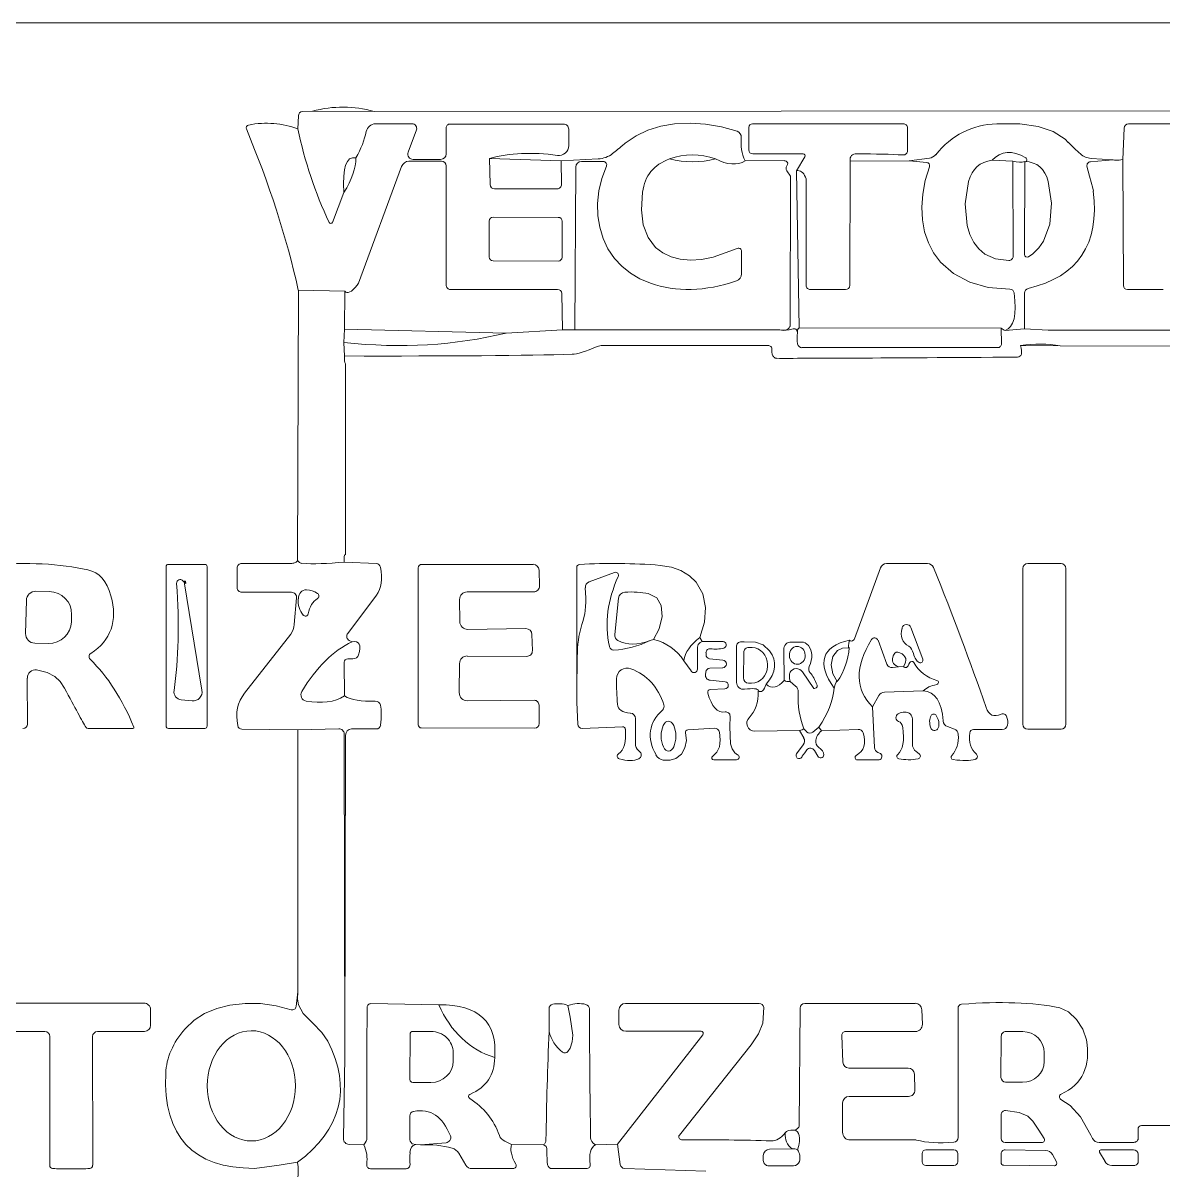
# Model space of a CAD drawing. Extents: x 0 to 650, y 0 to 488.
# Drawn here: x 89.3 to 247.5, y 328.8 to 488 of the extents above; entities that cross this region are included whole.
import ezdxf

# ---------------------------------------------------------------- set-up
doc = ezdxf.new("R2010")
doc.units = 0
doc.linetypes.add('Solid', pattern=[0])
doc.layers.add('Layer 1', color=7, linetype='Solid', lineweight=0)

msp = doc.modelspace()

# ---------------------------------------------------------------- linework, layer by layer
at = {"layer": 'Layer 1', "color": 7, "linetype": 'Solid', "lineweight": 0}
msp.add_line((0, 488), (650, 488), dxfattribs=at)
at = {"layer": 'Layer 1', "color": 8, "linetype": 'Solid', "lineweight": 0}
for p, q in [((127.51, 475.13), (127.44, 473.3)), ((129.46, 475.76), (128.08, 475.7)), ((337.48, 475.84), (138.01, 475.73)), ((163.95, 468.88), (154.02, 469.2)), ((194.93, 468.89), (189.49, 468.86)), ((212.24, 468.86), (204.07, 468.82)), ((195.77, 466.72), (195.27, 467.49)), ((195.73, 445.97), (195.8, 466.61)), ((196.61, 467.49), (196.97, 445.67)), ((127.51, 450.92), (127.37, 413.42)), ((133.93, 445.5), (133.96, 450.8)), ((231.54, 445.37), (257.62, 445.37)), ((182.88, 398.34), (182.88, 401.38)), ((183.26, 402.02), (183.55, 402.18)), ((188.29, 401.45), (188.29, 396.49)), ((189.35, 402.12), (188.96, 402.12)), ((190.94, 402.05), (189.35, 402.12)), ((190.44, 401.33), (190, 401.33)), ((191.99, 401.7), (190.94, 402.05)), ((192.88, 400.88), (191.99, 401.7)), ((197.28, 402.09), (195.87, 402.09)), ((203, 401.25), (202.31, 400.93)), ((203.91, 401.3), (203, 401.25)), ((134.36, 399.75), (135.08, 399.75)), ((189.29, 400.64), (189.25, 397.1)), ((194.84, 401.04), (194.9, 396.77)), ((201.65, 400.07), (201.43, 398.94)), ((202.31, 400.93), (201.65, 400.07)), ((133.92, 394.6), (133.88, 399.28)), ((180.99, 399.5), (181.99, 398.07)), ((192.57, 398.71), (192.57, 398.95)), ((201.43, 398.94), (201.64, 397.66)), ((189.94, 396.39), (190.38, 396.39)), ((197.45, 397.94), (199, 395.66)), ((201.64, 397.66), (202.26, 396.59)), ((199.1, 395.63), (199.33, 395.73)), ((198.02, 389.65), (197.64, 390.06)), ((199.72, 390.29), (198.89, 389.59)), ((127.42, 389.91), (127.44, 353.55)), ((197.01, 389.79), (197.61, 388.79)), ((197.56, 387.8), (196.61, 386.57)), ((199.09, 387.05), (199.56, 386.24)), ((196.58, 386.27), (196.72, 385.97)), ((133.76, 333.2), (133.96, 344.49)), ((136.59, 332.32), (134.55, 332.37)), ((143.79, 332.36), (144.47, 332.3)), ((161.46, 332.3), (157.09, 332.35)), ((171.8, 332.42), (168.73, 332.33))]:
    msp.add_line(p, q, dxfattribs=at)
at = {"layer": 'Layer 1', "color": 250, "linetype": 'Solid', "lineweight": 0}
for p, q in [((138.01, 475.73), (129.46, 475.76)), ((165.85, 445.42), (164.15, 445.41)), ((225, 445.65), (225.06, 443.48)), ((228.24, 445.56), (225.54, 445.3)), ((224.53, 442.94), (197.37, 442.94)), ((134.05, 440.7), (134.03, 414.25)), ((114.14, 395.4), (111.65, 410.42)), ((111.25, 394.08), (112.76, 393.93))]:
    msp.add_line(p, q, dxfattribs=at)
at = {"layer": 'Layer 1', "color": 47, "linetype": 'Solid', "lineweight": 0}
for p, q in [((143.29, 474), (138.22, 474)), ((142.75, 470.05), (143.89, 473.15)), ((148.01, 473.45), (148.01, 469.83)), ((164.29, 473.97), (148.54, 473.97)), ((165.01, 470.98), (165.01, 473.26)), ((175.99, 473.12), (174.37, 472.34)), ((177.81, 473.69), (175.99, 473.12)), ((179.7, 474.01), (177.81, 473.69)), ((181.84, 474.11), (179.7, 474.01)), ((183.98, 473.96), (181.84, 474.11)), ((186.22, 473.57), (183.98, 473.96)), ((188.37, 472.97), (186.22, 473.57)), ((189.99, 473.5), (189.99, 470.39)), ((211.44, 474.01), (190.5, 474.01)), ((212, 470.27), (212, 473.44)), ((227.59, 473.99), (224.4, 474.01)), ((230.14, 473.64), (227.59, 473.99)), ((232.21, 472.93), (230.14, 473.64)), ((233.87, 471.85), (232.21, 472.93)), ((242.06, 473.4), (241.86, 469.03)), ((172.86, 471.31), (172.76, 471.23)), ((174.37, 472.34), (172.86, 471.31)), ((234.32, 471.43), (233.87, 471.85)), ((190.56, 469.82), (197.54, 469.82)), ((147.25, 469.07), (143.43, 469.07)), ((169.1, 469.13), (163.95, 468.88)), ((197.76, 469.43), (196.61, 467.49)), ((215.06, 469.24), (212.24, 468.86)), ((240.54, 469.01), (237.48, 469.2)), ((133.83, 464.48), (132.24, 460.33)), ((133.96, 450.8), (127.51, 450.92)), ((133.93, 445.5), (133.83, 443.66)), ((133.14, 390.05), (127.42, 389.91)), ((200.06, 389.75), (199.72, 390.29)), ((133.96, 344.49), (133.87, 389.34)), ((127.39, 352.56), (127.44, 353.55)), ((127.54, 351.73), (127.39, 352.56)), ((128.19, 350.52), (127.54, 351.73)), ((129.5, 349.19), (128.19, 350.52)), ((130.79, 347.91), (129.5, 349.19)), ((131.59, 346.72), (130.79, 347.91)), ((149.78, 331.14), (150.73, 329.5)), ((171.8, 332.42), (172.17, 329.58)), ((137.5, 329), (142.45, 329)), ((151.58, 329.01), (157.3, 329.01)), ((162.7, 329.01), (167.48, 329.01)), ((172.75, 329.05), (184.03, 328.64))]:
    msp.add_line(p, q, dxfattribs=at)
at = {"layer": 'Layer 1', "color": 9, "linetype": 'Solid', "lineweight": 0}
for p, q in [((141.81, 468.08), (135.85, 451.91)), ((147.37, 468.81), (142.85, 468.81)), ((148, 451.64), (148, 468.18)), ((154.02, 469.2), (154.1, 465.56)), ((164.02, 465.59), (163.95, 468.88)), ((169.82, 468.77), (166.79, 468.77)), ((169.62, 466.41), (170.24, 468.12)), ((204.07, 468.82), (204.02, 451.59)), ((214.68, 468.63), (212.24, 468.86)), ((214.48, 466.12), (215.05, 468.05)), ((226.66, 455.61), (226.6, 468.81)), ((228.29, 468.77), (228.24, 455.85)), ((236.9, 468.12), (237.28, 466.74)), ((240.54, 469.01), (237.37, 468.73)), ((241.96, 451.58), (241.86, 469.03)), ((166, 467.99), (165.85, 445.42)), ((237.28, 466.74), (237.73, 465.05)), ((154.71, 464.97), (163.41, 464.97)), ((169.21, 464.68), (169.62, 466.41)), ((197.96, 451.57), (197.96, 466.13)), ((214.13, 464.24), (214.48, 466.12)), ((220.47, 466), (220, 462.89)), ((231.99, 462.98), (231.54, 465.99)), ((237.73, 465.05), (237.79, 464.65)), ((169.02, 462.95), (169.21, 464.68)), ((175.25, 464.51), (175.09, 462.05)), ((214, 462.42), (214.13, 464.24)), ((169.06, 461.24), (169.02, 462.95)), ((175.09, 462.05), (175.34, 459.99)), ((214.09, 460.68), (214, 462.42)), ((220, 462.89), (220.27, 459.89)), ((231.75, 460.07), (231.99, 462.98)), ((154, 460.51), (154, 455.51)), ((163.58, 461.02), (154.54, 461.04)), ((164.1, 455.49), (164.1, 460.49)), ((169.31, 459.64), (169.06, 461.24)), ((214.39, 459.03), (214.09, 460.68)), ((230.87, 457.72), (231.75, 460.07)), ((169.78, 458.1), (169.31, 459.64)), ((175.34, 459.99), (176.02, 458.21)), ((214.91, 457.5), (214.39, 459.03)), ((220.27, 459.89), (220.65, 458.66)), ((220.65, 458.66), (221.21, 457.54)), ((170.46, 456.66), (169.78, 458.1)), ((176.02, 458.21), (177.05, 456.85)), ((215.64, 456.09), (214.91, 457.5)), ((221.21, 457.54), (221.9, 456.65)), ((230.22, 456.78), (230.87, 457.72)), ((171.36, 455.33), (170.46, 456.66)), ((172.38, 454.23), (171.36, 455.33)), ((177.05, 456.85), (178.05, 456.08)), ((178.05, 456.08), (179.21, 455.54)), ((179.21, 455.54), (180.49, 455.21)), ((183.44, 455.18), (185.06, 455.49)), ((185.06, 455.49), (188.4, 456.7)), ((188.99, 456.33), (188.99, 453.17)), ((216.58, 454.82), (215.64, 456.09)), ((221.9, 456.65), (222.76, 455.93)), ((222.76, 455.93), (224.24, 455.26)), ((228.79, 455.54), (229.4, 455.97)), ((229.4, 455.97), (230.22, 456.78)), ((154.52, 454.98), (163.56, 454.96)), ((173.59, 453.27), (172.38, 454.23)), ((180.49, 455.21), (181.89, 455.09)), ((181.89, 455.09), (183.44, 455.18)), ((218.38, 453.21), (216.58, 454.82)), ((224.24, 455.26), (226.09, 455.03)), ((174.89, 452.51), (173.59, 453.27)), ((176.36, 451.88), (174.89, 452.51)), ((220.64, 452.02), (218.38, 453.21)), ((163.48, 451.02), (148.62, 451.02)), ((203.42, 450.99), (198.54, 450.99)), ((223.22, 451.3), (220.64, 452.02)), ((226.21, 451.06), (223.22, 451.3)), ((247.46, 450.99), (242.55, 450.99)), ((164.15, 445.41), (164.06, 450.46)), ((228.25, 450.49), (228.24, 445.56)), ((156.32, 444.97), (133.93, 445.5)), ((225, 445.65), (196.97, 445.67)), ((109.17, 412.56), (109.17, 390.42)), ((114.54, 412.87), (109.48, 412.87)), ((114.85, 390.42), (114.85, 412.56)), ((119.02, 412.35), (119.02, 409.65)), ((126.58, 413), (119.67, 413)), ((138.33, 412.97), (133.88, 413.18)), ((144.15, 412.4), (144.13, 390.61)), ((160.07, 412.87), (144.63, 412.87)), ((166.12, 412.45), (166.13, 393.71)), ((179.25, 412.48), (177.7, 412.73)), ((180.58, 412.01), (179.25, 412.48)), ((208.25, 412.38), (204.68, 402.52)), ((214.79, 412.97), (209.08, 412.97)), ((228.02, 412.31), (228.02, 390.67)), ((233.32, 412.97), (228.68, 412.97)), ((233.98, 390.67), (233.98, 412.31)), ((160.96, 409.85), (160.91, 412.04)), ((181.76, 411.29), (180.58, 412.01)), ((182.7, 410.38), (181.76, 411.29)), ((92.96, 409.09), (91.11, 409.13)), ((183.61, 408.76), (182.7, 410.38)), ((89.78, 407.86), (89.68, 403.26)), ((119.67, 409), (126.54, 409)), ((127.27, 408.2), (126.92, 404.51)), ((134.37, 403.29), (138.35, 408.6)), ((149.91, 404.93), (149.88, 407.99)), ((150.92, 409.05), (160.17, 409.05)), ((171.92, 408.17), (171.41, 403.14)), ((177.23, 408.21), (176.05, 408.81)), ((177.86, 407.17), (177.23, 408.21)), ((184, 406.89), (183.61, 408.76)), ((96.04, 404.91), (96.06, 405.93)), ((178, 405.64), (177.86, 407.17)), ((183.87, 404.84), (184, 406.89)), ((177.58, 403.9), (178, 405.64)), ((183.22, 402.7), (183.87, 404.84)), ((126.48, 403.19), (120.03, 394.98)), ((159.05, 403.95), (151.03, 403.84)), ((159.98, 400.9), (159.91, 403.14)), ((176.79, 402.46), (177.58, 403.9)), ((214.13, 399.7), (212.49, 404.09)), ((90.95, 401.93), (92.8, 401.89)), ((134.96, 402.11), (134.58, 402.29)), ((176.3, 402.29), (176.79, 402.46)), ((186.42, 402.16), (183.55, 402.18)), ((150.93, 400.14), (159.2, 400.1)), ((184.06, 400.32), (184.06, 400.61)), ((186.4, 399.58), (184.55, 399.77)), ((91.19, 398.22), (92.67, 397.87)), ((149.82, 395.08), (149.87, 399.09)), ((184.6, 398.46), (186.37, 398.52)), ((210.75, 398.66), (211.47, 398.7)), ((89.92, 390.71), (89.91, 397.09)), ((92.67, 397.87), (93.72, 397.31)), ((93.72, 397.31), (94.45, 396.62)), ((94.45, 396.62), (95.07, 395.68)), ((183.98, 397.57), (184.02, 397.92)), ((186.71, 396.57), (184.62, 396.79)), ((196.48, 395.98), (195.72, 396.61)), ((184.66, 395.52), (186.68, 395.59)), ((208.81, 395.12), (214.19, 395.3)), ((160.23, 394), (150.98, 393.93)), ((160.92, 390.77), (160.9, 393.35)), ((166.13, 393.71), (166.26, 390.7)), ((207.17, 393.09), (208.05, 394.66)), ((187.38, 390.3), (187.4, 391.82)), ((207.43, 387.46), (207.17, 393.09)), ((98.35, 390.09), (104.56, 390.1)), ((109.48, 390.11), (114.54, 390.11)), ((134.9, 390.02), (138.33, 390.02)), ((144.57, 390.17), (160.3, 390.15)), ((166.89, 390.11), (172.5, 390.32)), ((174.27, 387.97), (174.27, 391.47)), ((181.52, 389.89), (185.25, 390.12)), ((187.45, 387.98), (187.38, 390.3)), ((217.56, 390.35), (218.51, 390)), ((228.68, 390.01), (233.32, 390.01)), ((119.69, 390), (127.42, 389.91)), ((133.96, 344.49), (134.05, 389.17)), ((181.34, 388.41), (181.23, 389.48)), ((190.81, 389.74), (197.01, 389.79)), ((200.06, 389.75), (205.17, 389.97)), ((221.18, 389.94), (225.15, 389.94)), ((180.64, 386.54), (181.13, 387.4)), ((181.13, 387.4), (181.34, 388.41)), ((187.67, 387.27), (187.45, 387.98)), ((188.07, 386.71), (187.67, 387.27)), ((178.12, 385.7), (179.07, 385.68)), ((179.07, 385.68), (179.88, 385.93)), ((179.88, 385.93), (180.64, 386.54)), ((185.14, 385.75), (188.28, 385.75)), ((188.45, 386.45), (188.07, 386.71)), ((205.07, 385.73), (208.08, 385.73)), ((127.44, 353.55), (127.2, 351.51)), ((120.12, 351.94), (118.01, 351.71)), ((122.25, 351.91), (120.12, 351.94)), ((124.45, 351.61), (122.25, 351.91)), ((146.99, 351.76), (137.58, 351.91)), ((191.43, 351.94), (172.91, 351.94)), ((213.07, 351.95), (197.76, 351.95)), ((107.01, 348.9), (107.01, 351.09)), ((114.49, 350.53), (113.05, 349.61)), ((116.19, 351.25), (114.49, 350.53)), ((118.01, 351.71), (116.19, 351.25)), ((126.52, 351.07), (124.45, 351.61)), ((162.29, 351.22), (162.29, 348.05)), ((171.97, 350.99), (171.97, 349.02)), ((191.94, 349.2), (192.07, 351.36)), ((197.11, 351.3), (197, 335)), ((214.07, 349.04), (214, 351.05)), ((219.02, 351.28), (219.02, 333.33)), ((234.35, 350.78), (233.14, 351.34)), ((235.47, 349.72), (234.35, 350.78)), ((113.05, 349.61), (111.8, 348.42)), ((191.36, 347.71), (191.94, 349.2)), ((236.34, 348.36), (235.47, 349.72)), ((85.85, 348.04), (92.36, 348.04)), ((93.04, 347.35), (93.03, 329.48)), ((98.98, 329.48), (98.97, 347.35)), ((99.65, 348.04), (106.16, 348.04)), ((143, 347.66), (142.98, 341.38)), ((145.91, 348.05), (143.4, 348.05)), ((183.62, 347.57), (171.8, 332.42)), ((172.92, 348.07), (183.38, 348.07)), ((190.33, 346.2), (191.36, 347.71)), ((203.04, 343.79), (202.91, 347.5)), ((203.42, 348.04), (213.11, 348.04)), ((225.02, 347.4), (224.98, 341.66)), ((228.01, 348.03), (225.67, 348.05)), ((236.83, 346.88), (236.34, 348.36)), ((180.36, 333.65), (190.33, 346.2)), ((148.99, 343.91), (148.99, 345.09)), ((230.98, 343.86), (230.98, 345.12)), ((212.1, 342.97), (203.89, 342.97)), ((143.38, 340.97), (145.89, 340.97)), ((213.04, 339.93), (212.96, 342.14)), ((225.63, 341.01), (227.97, 340.99)), ((203, 334.05), (203, 338.12)), ((203.91, 339.03), (212.17, 339.03)), ((234.59, 337.77), (233.3, 338.62)), ((235.99, 336.22), (234.59, 337.77)), ((225, 336.5), (225, 333.2)), ((227.51, 336.82), (225.6, 337.07)), ((228.7, 336.3), (227.51, 336.82)), ((229.41, 335.61), (228.7, 336.3)), ((237.45, 333.65), (235.99, 336.22)), ((230.24, 334.35), (229.41, 335.61)), ((230.96, 333.2), (230.24, 334.35)), ((243.99, 334.49), (244.03, 333.31)), ((249.53, 335.01), (244.48, 335.01)), ((142.99, 333.03), (143.02, 332.83)), ((143.02, 332.83), (143.31, 332.47)), ((157.09, 332.35), (156.14, 332.8)), ((213.08, 332.99), (204.06, 332.99)), ((237.68, 333.2), (237.45, 333.65)), ((143.31, 332.47), (143.79, 332.36)), ((144.47, 332.3), (148.01, 332.61)), ((196.02, 331.74), (192.87, 331.7)), ((218.44, 331.63), (214.56, 331.63)), ((231.16, 331.54), (225.54, 331.6)), ((225.57, 332.62), (230.65, 332.62)), ((243.39, 332.65), (238.59, 332.65)), ((238.65, 331.31), (239.41, 329.99)), ((243.37, 331.62), (238.83, 331.62)), ((124.83, 329.49), (127.41, 329.89)), ((192.01, 330.83), (192.01, 330.14)), ((214.03, 331.1), (214.03, 329.96)), ((218.97, 329.96), (218.97, 331.1)), ((225.01, 331.07), (224.99, 329.9)), ((232.7, 329.95), (232.13, 330.96)), ((244.03, 330.08), (244, 331.01)), ((121.42, 329.05), (124.83, 329.49)), ((192.76, 329.39), (196.19, 329.39)), ((214.56, 329.43), (218.44, 329.43)), ((225.39, 329.48), (232.38, 329.4)), ((240.37, 329.44), (243.42, 329.44))]:
    msp.add_line(p, q, dxfattribs=at)
at = {"layer": 'Layer 1', "color": 252, "linetype": 'Solid', "lineweight": 0}
for p, q in [((226.6, 468.81), (223.75, 468.94)), ((164.15, 445.41), (156.32, 444.97)), ((194.28, 445.39), (165.85, 445.42)), ((231.54, 445.37), (228.24, 445.56)), ((192.66, 443.25), (169.7, 443.25)), ((258.03, 443.16), (233.17, 443.18)), ((212.69, 387.96), (212.69, 391.43)), ((213.64, 386.56), (213.22, 386.89))]:
    msp.add_line(p, q, dxfattribs=at)
at = {"layer": 'Layer 1', "color": 59, "linetype": 'Solid', "lineweight": 0}
for p, q in [((257.75, 445.36), (231.54, 445.37)), ((133.83, 443.66), (133.92, 441.78))]:
    msp.add_line(p, q, dxfattribs=at)
at = {"layer": 'Layer 1', "color": 254, "linetype": 'Solid', "lineweight": 0}
for p, q in [((233.17, 443.18), (227.69, 443.23)), ((134.03, 414.25), (134.05, 440.7)), ((183.55, 402.18), (183.22, 402.7))]:
    msp.add_line(p, q, dxfattribs=at)
at = {"layer": 'Layer 1', "color": 251, "linetype": 'Solid', "lineweight": 0}
for p, q in [((171.37, 411.74), (167.85, 410.44)), ((209.15, 399), (207.92, 402.33)), ((210.75, 398.66), (209.94, 398.54)), ((164.91, 351.67), (165.22, 350.02)), ((165.22, 350.02), (165.6, 347.51)), ((165.6, 347.51), (165.51, 346.61)), ((165.21, 345.75), (164.89, 345.26)), ((165.51, 346.61), (165.21, 345.75))]:
    msp.add_line(p, q, dxfattribs=at)
at = {"layer": 'Layer 1', "color": 9, "linetype": 'Solid', "lineweight": 0}
for centre, radius, start, end in [((154.53, 460.51), 0.53, 89.9, 179.9), ((163.57, 460.49), 0.53, 359.9, 449.9), ((154.53, 455.51), 0.53, 179.9, 269.9), ((163.57, 455.49), 0.53, 269.9, 359.9), ((109.48, 412.56), 0.31, 90, 180), ((114.54, 412.56), 0.31, 0, 90), ((228.68, 412.31), 0.66, 90, 180), ((233.32, 412.31), 0.66, 0, 90), ((109.48, 390.42), 0.31, 180, 270), ((114.54, 390.42), 0.31, 270, 360), ((228.68, 390.67), 0.66, 180, 270), ((233.32, 390.67), 0.66, 270, 360), ((214.56, 331.1), 0.53, 90, 180), ((218.44, 331.1), 0.53, 0, 90), ((214.56, 329.96), 0.53, 180, 270), ((218.44, 329.96), 0.53, 270, 360)]:
    msp.add_arc(centre, radius, start, end, dxfattribs=at)
at = {"layer": 'Layer 1', "color": 254, "linetype": 'Solid', "lineweight": 0}
msp.add_ellipse((116.82, 247.89), major_axis=(18.16, 228.38), ratio=0.26319, start_param=6.232416, end_param=6.373955, dxfattribs=at)
at = {"layer": 'Layer 1', "color": 8, "linetype": 'Solid', "lineweight": 0}
for centre, major_axis, ratio, start_param, end_param in [((128.1, 475.11), (0.338, 0.486), 1, 0.644443, 2.142544), ((170.24, 627.33), (12.99, -158.56), 0.282732, 6.1897, 6.331239), ((194.91, 468.47), (0.391, 0.189), 0.952098, 0.470714, 1.100083), ((195.76, 467.82), (0.421, 0.414), 0.984963, 1.757829, 2.95456), ((130.26, 454.7), (65.14, 13.84), 0.070389, 6.207885, 6.350178), ((326.77, 496.88), (86.29, 27.81), 0.030243, 3.169455, 3.310995), ((195.59, 466.6), (0.103, 0.193), 0.945986, 5.227237, 5.768337), ((116.39, 534.18), (79.11, -88.6), 0.082186, 6.176579, 6.318119), ((195.47, 446.04), (0.144, -0.288), 0.75, 0.588003, 0.982794), ((156.87, 494.97), (22.69, 54.38), 0.064716, 2.956979, 3.098519), ((172.76, 339.09), (38.72, -75.17), 0.052271, 3.144696, 3.286236), ((-15.02, 238.42), (150.85, 163.55), 0.049384, 6.17924, 6.349465), ((183.62, 401.38), (0.713, 0.186), 0.989045, 1.823214, 2.889175), ((188.96, 401.45), (0.474, -0.474), 1, 2.356194, 3.926991), ((189.99, 400.63), (0.657, -0.242), 1, 1.913226, 3.484023), ((190.41, 398.98), (0.02, 2.35), 0.919149, 4.712389, 6.283185), ((195.87, 401.06), (0.01, -1.03), 0.999819, 3.13207, 4.721912), ((196.72, 400.24), (-0.04, 1.24), 0.887097, 0, 1.570796), ((196.72, 400.24), (-0.04, 1.24), 0.887097, 4.712389, 6.283185), ((197.27, 400.86), (1.18, 0.39), 0.987895, 0.323361, 1.247435), ((36.14, 343.44), (162.46, 57.54), 0.113341, 6.177076, 6.318615), ((891.95, 112.77), (691.35, -287.43), 0.056395, 3.063807, 3.229133), ((134.36, 399.28), (0.48, 0), 0.979167, 1.570796, 3.141593), ((135.08, 400.55), (0.797, -0.115), 0.990977, 4.857307, 6.138268), ((-178.5, 372.69), (372.08, 26.44), 0.087089, 6.196915, 6.338454), ((196.72, 400.24), (-0.04, 1.24), 0.887097, 1.570796, 3.141593), ((196.72, 400.24), (-0.04, 1.24), 0.887097, 3.141593, 4.712389), ((182.39, 398.34), (0.434, -0.229), 0.98789, 4.232635, 6.762939), ((190.41, 398.74), (0.02, 2.35), 0.919149, 3.141593, 4.712389), ((196.6, 397.37), (0.754, -0.694), 0.997533, 1.339782, 3.372607), ((199.15, 398.36), (0.681, -0.507), 0.982895, 3.355683, 4.498299), ((189.26, 396.49), (0.062, -0.966), 0.999041, 4.648519, 6.347056), ((189.95, 397.09), (0.019, -0.7), 1, 4.675017, 6.245813), ((232.53, 333.56), (36.71, -64.42), 0.058988, 3.175886, 3.317426), ((193.02, 339.24), (4.57, 59.12), 0.130089, 6.015262, 6.156802), ((9.26, 325.78), (182.05, 69.6), 0.031975, 6.275611, 6.41715), ((199.06, 395.7), (0.0413, -0.0705), 0.929738, 4.774404, 6.221171), ((199.18, 395.98), (0.27, 0.132), 0.966085, 4.792702, 6.202872), ((196.87, 388.33), (0.643, 0.586), 0.993013, 4.889252, 6.106322), ((198.48, 390.07), (0.417, -0.474), 0.990641, 4.730233, 6.265341), ((200.24, 388.3), (0.368, 0.912), 0.985982, 1.794895, 2.917494), ((253.4, 373.18), (54.07, -15.49), 0.184341, 3.021537, 3.163076), ((258.39, 464.23), (61.05, 78.11), 0.003157, 2.984461, 3.126), ((198.55, 386.74), (0.418, -0.466), 0.992986, 1.367711, 3.344678), ((121.43, 382.98), (78.96, 3.54), 0.097749, 6.271658, 6.413197), ((196.83, 386.4), (0.178, -0.219), 0.994805, 3.36218, 4.491802), ((196.96, 386.32), (0.217, 0.365), 0.992453, 3.068056, 4.785926), ((199.95, 386.46), (0.378, -0.236), 0.994566, 4.217769, 6.777805), ((134.57, 333.18), (0.573, -0.573), 1, 3.902304, 5.473101), ((15.72, 545.25), (111.16, -218.48), 0.05355, 0.002455, 0.143995)]:
    msp.add_ellipse(centre, major_axis=major_axis, ratio=ratio, start_param=start_param, end_param=end_param, dxfattribs=at)
at = {"layer": 'Layer 1', "color": 9, "linetype": 'Solid', "lineweight": 0}
for centre, major_axis, ratio, start_param, end_param in [((120.68, 473.43), (0.116, -0.397), 0.982373, 3.040348, 4.813634), ((-99.97, 489.96), (223.41, -95.99), 0.576065, 0.395239, 0.536778), ((88.2, 284.52), (37.3, 189.33), 0.249841, 6.24145, 6.38299), ((142.85, 467.69), (0.2, 1.1), 0.988591, 0.177119, 1.393677), ((147.37, 468.18), (0.063, 0.627), 1, 4.811796, 6.382592), ((166.79, 467.98), (0.005, 0.79), 0.999918, 0.00641, 1.564386), ((169.82, 468.31), (0.096, 0.452), 0.997295, 4.502564, 6.49301), ((451.74, 240.95), (275.29, -226.46), 0.117754, 3.071624, 3.213163), ((103.85, 690.88), (85.17, -222.25), 0.111572, 6.1611, 6.302639), ((214.64, 468.2), (0.429, -0.099), 0.982476, 6.161414, 7.975753), ((397.23, 226.68), (175.3, -241.6), 0.103795, 3.081563, 3.223102), ((47.83, 210.67), (182.33, 257.52), 0.095445, 6.203658, 6.345197), ((237.42, 468.21), (0.519, 0.069), 0.994157, 1.52619, 3.186199), ((162.41, 350.63), (34.64, 116.84), 0.084251, 6.183519, 6.325058), ((196.77, 466.25), (0.998, -0.729), 0.895661, 0.579224, 0.991572), ((154.71, 465.58), (0.01, -0.611), 0.999426, 4.729332, 6.266243), ((163.41, 465.57), (0.61, 0.01), 0.984631, 4.696267, 6.299307), ((-930.87, 1307.63), (1166.85, -852.17), 0.079387, 6.215733, 6.357272), ((188.58, 456.33), (0.403, 0.091), 0.994798, 6.061637, 8.07553), ((226.08, 455.6), (0.58, 0.01), 0.982764, 4.712238, 6.283336), ((228.6, 455.85), (0.35, 0.097), 0.997446, 2.871384, 4.982598), ((307.7, 860.99), (130.91, 409.26), 0.185888, 3.135905, 3.277445), ((187.98, 453.17), (0.162, -1), 0.996136, 0.160874, 1.409922), ((195.77, 633.21), (61.57, 182.6), 0.046472, 3.109505, 3.262909), ((134.74, 452.17), (1.12, 0.39), 0.873318, 5.342865, 5.652709), ((148.62, 451.64), (0.537, -0.309), 1, 3.663426, 5.234223), ((163.48, 450.45), (0.58, 0.005), 0.98261, 0.008926, 1.56187), ((198.54, 451.57), (0.003, -0.58), 1, 4.707368, 6.278165), ((203.42, 451.59), (0.545, 0.25), 1, 4.281936, 5.852732), ((-20.59, 837.96), (246.46, -392.5), 0.058891, 6.26993, 6.41147), ((226.21, 450.46), (0.04, -0.599), 0.99098, 1.637699, 3.07469), ((228.92, 450.49), (0.076, -0.675), 0.987965, 3.254984, 4.598998), ((242.55, 451.58), (0.348, 0.477), 1, 2.201119, 3.771915), ((-117.92, 222.27), (227.31, 183.55), 0.227771, 0.179079, 0.320619), ((119.67, 412.35), (0.46, -0.46), 1, 2.356194, 3.926991), ((126.51, 414.07), (1.02, -0.5), 0.919384, 5.202971, 5.792603), ((88.96, 395.88), (38.5, 17.53), 0.018412, 6.156966, 6.342033), ((138.31, 412.37), (0.046, -0.603), 0.982582, 1.686642, 3.025747), ((-12.62, 521.98), (150.96, -113.39), 0.128661, 0.000388, 0.141928), ((144.63, 412.4), (0.48, 0.004), 0.9798, 1.560383, 3.152006), ((160.07, 412.04), (0.004, -0.84), 0.999927, 1.57682, 3.135569), ((166.52, 412.45), (0.401, 0.011), 0.998616, 1.597088, 3.115301), ((176.08, 333.19), (54.85, -60.89), 0.940501, 2.357376, 2.498915), ((209.08, 412.08), (0.153, 0.875), 0.989395, 0.170966, 1.39983), ((214.79, 412.07), (0.177, -0.886), 0.990374, 1.765642, 2.946747), ((144.64, 449.48), (80.79, -142.99), 0.290704, 1.007762, 1.149301), ((-52.02, 155.93), (151.43, 255.75), 0.109366, 6.177499, 6.319038), ((91.08, 407.83), (0.919, 0.919), 1, 0.762709, 2.333505), ((119.67, 409.65), (0.46, 0.46), 1, 2.356194, 3.926991), ((160.17, 409.84), (0.004, -0.79), 0.999922, 6.276936, 7.860231), ((92.89, 406), (3.17, -0.07), 0.974763, 0, 1.570796), ((-462.95, 651.93), (564.31, -248.47), 0.096967, 6.220007, 6.361546), ((126.54, 408.26), (0.032, 0.735), 0.996179, 4.66875, 6.326824), ((150.92, 408.01), (0.01, -1.04), 0.999822, 3.13216, 4.721822), ((172.84, 408.08), (0.018, 0.926), 0.996779, 0.08311, 1.487686), ((127.65, 366.12), (51.3, 41.04), 0.24436, 0.194375, 0.335915), ((92.87, 404.98), (3.17, -0.07), 0.974763, 4.712389, 6.283185), ((123.8, 404.82), (3, -0.94), 1, 6.042048, 6.489001), ((151.01, 404.94), (1.1, 0.01), 0.999878, 3.137089, 4.716893), ((211.88, 403.87), (0.488, -0.432), 0.995729, 1.07871, 3.633679), ((90.98, 403.23), (0.919, -0.919), 1, 3.904302, 5.475098), ((134.9, 402.91), (0.36, 0.593), 0.937585, 1.493371, 3.219018), ((159.06, 403.11), (0.85, 0.019), 0.988538, 0.01226, 1.558536), ((172.25, 403.05), (0.251, 0.818), 0.990747, 1.765917, 2.946472), ((389.63, 499.81), (178.25, 97.52), 0.092714, 3.057391, 3.19893), ((236.76, 604.28), (64.18, 202.29), 0.141567, 3.115359, 3.256899), ((184.61, 400.61), (0.043, 0.555), 0.99652, 6.205687, 7.93148), ((183.63, 439.02), (1.99, -37.91), 0.343279, 6.213082, 6.354621), ((186.42, 401.7), (0.364, -0.279), 0.997554, 5.637111, 8.500056), ((70.75, 435.76), (132.86, -36.3), 0.255638, 6.194437, 6.335976), ((227.07, 460.28), (22.98, 58.05), 0.060568, 3.092498, 3.243196), ((204.43, 402.6), (0.03, -0.262), 0.991267, 0.440165, 1.130631), ((183.7, 356.1), (28.52, 45.38), 0.142303, 6.146519, 6.288059), ((99, 400.06), (0.333, -0.412), 0.980339, 3.032279, 4.821703), ((-23.62, 173.28), (117.5, 229.87), 0.268035, 6.057586, 6.199125), ((150.93, 399.08), (0.01, 1.07), 0.990522, 0.004717, 1.56608), ((159.2, 400.88), (0.009, -0.78), 0.999688, 6.270688, 7.866479), ((184.61, 400.32), (0.028, 0.553), 0.985012, 1.621635, 3.090754), ((186.35, 399.05), (0.365, -0.388), 0.995742, 5.566724, 8.570443), ((370.97, 470.94), (160.98, 71.68), 0.068282, 3.06635, 3.212887), ((240.76, 312.56), (30.32, -88.11), 0.069003, 3.069486, 3.214712), ((20.51, 349.98), (191.25, 49.81), 0.066478, 6.208743, 6.35862), ((244.1, 472.87), (30.43, 73.64), 0.108618, 2.994706, 3.136245), ((213.79, 399.57), (0.014, 0.364), 0.99544, 2.744623, 5.109359), ((91.05, 397.1), (1.13, -0.07), 0.999106, 1.505282, 3.207107), ((173.12, 397), (1.46, -0.27), 0.998786, 1.387877, 3.324512), ((-42.97, 154.09), (218.96, 242.88), 0.145791, 6.197976, 6.339515), ((184.62, 397.86), (0.606, -0.017), 0.984822, 1.637577, 3.074812), ((185.64, 412.14), (8.2, 30.14), 0.376632, 2.196222, 2.337762), ((184.69, 397.5), (0.699, -0.142), 1, 3.243947, 4.814744), ((186.66, 396.08), (0.337, -0.359), 0.996983, 5.566348, 8.570819), ((200.54, 651.66), (7.2, 255.83), 0.068578, 3.08698, 3.229222), ((-40.31, 674.62), (138.82, -284.96), 0.006945, 6.073819, 6.215359), ((317.57, 310.15), (198.22, -83.68), 0.147889, 3.10006, 3.2416), ((150.97, 395.08), (1.15, 0), 0.999963, 3.137282, 4.716699), ((184.68, 395.12), (0.064, -0.396), 0.981411, 3.022452, 4.831529), ((265.11, 704.14), (78.99, 311.73), 0.065794, 3.028036, 3.169576), ((55.36, 504.9), (134.92, -113.05), 0.148427, 6.269524, 6.411063), ((195.83, 395.22), (0.944, -0.372), 0.983779, 0.329517, 1.241279), ((296.74, 471.22), (97.8, 83.3), 0.245405, 2.921403, 3.062942), ((34.61, 381.05), (167.21, 16.1), 0.219076, 6.101992, 6.243531), ((208.85, 394.21), (0.893, -0.215), 0.990023, 1.84873, 2.863659), ((4.64, -5.78), (210.58, 400.82), 0.068772, 6.174948, 6.316488), ((285.3, 483.79), (152.31, 88.29), 0.111834, 3.204751, 3.346291), ((138.21, 393.17), (0.092, -0.702), 0.992525, 1.665677, 3.046712), ((95.13, 321.3), (42.97, 73.29), 0.121865, 6.013924, 6.155464), ((160.24, 393.34), (0.078, -0.655), 1, 1.46646, 3.037257), ((331.87, 490.35), (159.93, 97.41), 0.074349, 3.104269, 3.245808), ((177.56, 393.15), (0.59, 0.347), 0.992003, 4.920415, 6.075159), ((173.51, 391.47), (0.763, -0.027), 0.997523, 0.035153, 1.535643), ((661.14, 297), (484.75, -92.95), 0.090083, 3.074967, 3.216507), ((186.81, 391.8), (0.053, -0.592), 0.995844, 1.510532, 3.201857), ((290.89, 353.22), (75.64, -38.6), 0.130819, 3.133756, 3.275296), ((215.64, 391.69), (0.291, 0.282), 0.99776, 6.022242, 8.114925), ((97.67, 446.67), (118.61, -56.47), 0.087552, 6.264205, 6.405745), ((311.73, 606.08), (87.98, 214.13), 0.067269, 3.065421, 3.213825), ((225.25, 391.6), (0.488, 0.213), 0.994943, 6.255173, 7.881994), ((184.03, 403.11), (41.84, -12.67), 0.188196, 0.013175, 0.154715), ((89.31, 390.71), (0.616, 0), 1, 4.713812, 6.284608), ((98.35, 390.43), (0.328, 0.094), 0.99181, 3.420885, 4.433097), ((104.56, 390.23), (0.025, -0.129), 0.98261, 6.097766, 8.039401), ((119.7, 390.6), (0.613, 0.049), 0.976037, 3.244236, 4.609746), ((134.9, 389.16), (0.005, 0.86), 0.988166, 0.005882, 1.564915), ((138.33, 390.63), (0.034, 0.606), 0.993846, 3.19692, 4.657061), ((144.57, 390.61), (0.439, 0.03), 1, 3.072822, 4.643619), ((160.3, 390.77), (0.44, 0.436), 1, 3.930225, 5.501021), ((166.87, 390.73), (0.026, -0.62), 0.982963, 4.720298, 6.275277), ((172.51, 389.95), (0.022, -0.371), 0.968249, 1.598833, 3.113556), ((178.86, 389.03), (-0.01, 2.09), 0.488038, 0, 1.570796), ((178.86, 389.03), (-0.01, 2.09), 0.488038, 4.712389, 6.283185), ((185.28, 389.48), (0.081, -0.633), 0.999501, 1.644028, 3.068361), ((190.8, 390.82), (1, -0.41), 0.999291, 2.742475, 5.111507), ((215.75, 390.33), (0.428, 0.305), 0.993445, 2.849674, 5.004307), ((217.87, 391.21), (0.121, 0.911), 0.988034, 1.791132, 2.921257), ((225.15, 390.72), (0.09, 0.771), 0.989807, 3.256203, 4.597779), ((35.08, 569.37), (136.9, -182.74), 0.087115, 6.278908, 6.420448), ((178.86, 389.03), (-0.01, 2.09), 0.488038, 1.570796, 3.141593), ((178.86, 389.03), (-0.01, 2.09), 0.488038, 3.141593, 4.712389), ((181.55, 389.56), (0.055, -0.323), 0.995381, 3.051318, 4.802664), ((2.37, 533.2), (183.11, -146.5), 0.096527, 6.25406, 6.3956), ((-22.47, 518.27), (228.25, -131.08), 0.085643, 6.232162, 6.373701), ((205.19, 389.28), (0.688, 0.12), 0.98943, 0.135985, 1.434811), ((100.2, 452.49), (118.43, -65.48), 0.157075, 6.244884, 6.386423), ((218.23, 389.2), (0.104, 0.847), 0.977837, 4.931283, 6.064291), ((359.41, 473.56), (138.35, 86.44), 0.130242, 3.037018, 3.178558), ((221.18, 389.41), (0.544, -0.028), 0.9644, 1.623754, 3.088635), ((175.55, 387.96), (1.19, -0.47), 0.984811, 3.509283, 4.344698), ((163.86, 394.88), (11.09, -8.13), 0.021639, 0.092234, 0.233773), ((208.19, 387.49), (0.754, -0.125), 0.993753, 3.344452, 4.50953), ((172.13, 386.26), (0.308, -0.229), 0.997915, 2.814149, 5.039833), ((118.65, 491.36), (56.19, -105.43), 0.142464, 6.135302, 6.276841), ((174.49, 386.41), (0.328, -0.486), 0.998302, 6.125962, 8.011205), ((178.37, 387.11), (0.24, -1.42), 0.992304, 5.052416, 5.943158), ((185.14, 386.02), (0.129, 0.242), 0.990388, 1.08568, 3.626709), ((188.28, 386.12), (0.316, 0.194), 0.994748, 4.160254, 6.83532), ((205.07, 386.07), (0.171, 0.29), 0.99405, 1.039702, 3.672687), ((109.17, 364.52), (99.29, 21.78), 0.062199, 6.221267, 6.375384), ((208.08, 386.07), (0.098, 0.322), 0.99815, 3.435594, 4.418388), ((218.4, 386.11), (0.314, -0.15), 0.98743, 2.825122, 5.02886), ((133.32, 441.51), (89.21, -54.96), 0.111964, 6.037704, 6.179243), ((221.3, 386.2), (0.217, -0.346), 0.997914, 5.991528, 8.145639), ((141.13, 358.03), (87.36, 3.4), 0.057538, 4.025776, 4.167315), ((50.88, 358.02), (87.36, -3.38), 0.057542, 5.257421, 5.398961), ((106.11, 351.08), (0.901, 0.003), 0.998379, 6.280858, 7.856309), ((137.57, 351.4), (0.51, -0.005), 0.999815, 1.561182, 3.151207), ((162.91, 351.23), (0.622, 0.059), 0.985906, 1.645459, 3.06693), ((169.83, 299.02), (6.84, -52.85), 0.273923, 3.012661, 3.1542), ((145.25, 279.1), (22.26, 72.66), 0.216875, 0.008194, 0.149734), ((172.91, 350.99), (0, -0.95), 0.989474, 3.141593, 4.712389), ((191.43, 351.31), (0.642, 0.027), 0.986648, 0.042993, 1.527803), ((197.76, 351.29), (0.005, 0.66), 0.984497, 0.007691, 1.563106), ((213.07, 351.02), (0.016, -0.931), 0.999445, 1.587457, 3.124932), ((219.56, 351.28), (0.543, 0.022), 0.996805, 1.610711, 3.101678), ((-10.48, 176.46), (254.17, 168.8), 0.190267, 0.188922, 0.330462), ((126.68, 351.57), (0.516, -0.108), 0.991984, 4.616745, 6.378829), ((153.96, 350.29), (1.29, 128.52), 0.131577, 1.563477, 1.705016), ((-666.99, -335.91), (820.48, 685.44), 0.067367, 6.217407, 6.364832), ((167.21, 351.15), (0.08, 0.672), 0.993585, 4.851855, 6.14372), ((173.93, 348.19), (0.85, -126.57), 0.047653, 4.688602, 4.830142), ((106.16, 348.9), (0.543, -0.659), 1, 5.594282, 7.165078), ((172.92, 349.02), (0.096, 0.945), 1, 1.671935, 3.242731), ((213.11, 349), (0.019, -0.961), 0.9992, 6.263196, 7.873971), ((92.36, 347.35), (0.001, 0.683), 1, 4.713272, 6.284068), ((99.65, 347.35), (0.483, -0.482), 1, 2.35599, 3.926786), ((350.25, 314.48), (241.09, -28.39), 0.188535, 3.014061, 3.1556), ((120.99, 340.5), (-0.01, 7.65), 0.8, 0, 1.570796), ((120.99, 340.5), (-0.01, 7.65), 0.8, 4.712389, 6.283185), ((143.4, 347.65), (0.207, -0.342), 1, 2.595894, 4.16669), ((145.9, 345.1), (3.09, -0.01), 0.954693, 6.283185, 7.853982), ((180.98, 341.52), (3.32, 106.42), 0.177641, 1.514946, 1.656486), ((183.38, 347.76), (0.102, 0.293), 0.99178, 4.381184, 6.61439), ((203.42, 347.52), (0.01, -0.521), 0.980796, 3.123086, 4.730896), ((225.67, 347.4), (0.65, 0.025), 1, 1.524854, 3.095651), ((227.99, 345.14), (2.99, -0.02), 0.966555, 0, 1.570796), ((-306.21, 677.43), (542.34, -335.72), 0.091618, 6.223231, 6.364771), ((145.9, 343.92), (3.09, -0.01), 0.954693, 4.712389, 6.283185), ((-182.28, 551.81), (336.24, -210.34), 0.109669, 6.208889, 6.350429), ((227.99, 343.88), (2.99, -0.02), 0.966555, 4.712389, 6.283185), ((203.89, 343.82), (0.016, -0.851), 0.999331, 4.730674, 6.264901), ((212.1, 342.11), (0.016, -0.861), 0.999347, 1.588861, 3.123528), ((1395.9, 1594.31), (1283.83, 1262.12), 0.06938, 3.067585, 3.212049), ((143.38, 341.37), (0.283, -0.283), 1, 3.925245, 5.496042), ((225.63, 341.66), (0.46, 0.46), 1, 2.349213, 3.920009), ((120.99, 340.5), (-0.01, 7.65), 0.8, 1.570796, 3.141593), ((120.99, 340.5), (-0.01, 7.65), 0.8, 3.141593, 4.712389), ((151.45, 339.01), (0.216, -0.249), 0.996264, 2.841312, 5.01267), ((212.17, 339.9), (0.015, -0.871), 0.999445, 6.266525, 7.870642), ((233.48, 338.98), (0.287, 0.28), 0.999717, 1.240851, 3.471538), ((-19.79, 188.91), (173.39, 147.84), 0.20386, 6.206621, 6.348161), ((203.91, 338.12), (0.529, 0.74), 1, 0.62071, 2.191506), ((143.63, 336.33), (0.645, 0.066), 0.983226, 1.653082, 3.059307), ((140, 281.94), (2.71, 57.76), 0.02194, 5.798904, 5.940444), ((-45.98, -134.38), (191.87, 471.16), 0.083359, 6.19533, 6.33687), ((225.57, 336.5), (0.571, -0.014), 0.998751, 1.545817, 3.166572), ((201.56, 390.29), (5.26, 55.93), 0.081891, 3.12912, 3.27066), ((196.62, 335.03), (0.177, -0.38), 0.89613, 0.478624, 1.092172), ((244.48, 334.51), (0.01, -0.501), 0.98003, 3.122375, 4.731606), ((93.03, 312.89), (43.95, 20.59), 0.097486, 6.096018, 6.237557), ((147.95, 333.3), (0.679, 0.161), 0.993753, 4.563599, 6.431975), ((156.74, 334.09), (1.42, -0.06), 0.99901, 3.529895, 4.324086), ((123.85, 356.53), (37.89, -23.97), 0.127033, 6.218123, 6.359662), ((237.04, 333.8), (69, 0.53), 0.098128, 3.140846, 3.282385), ((180.67, 333.41), (0.37, -0.128), 0.991026, 2.806174, 5.047808), ((62.52, 314.04), (152.63, 14.96), 0.076563, 0.536499, 0.678038), ((183.14, 447.84), (10.19, -114.96), 0.123874, 6.268525, 6.410065), ((204.06, 334.05), (0.75, 0.75), 1, 2.356194, 3.926991), ((213.17, 332.16), (0.58, -0.648), 0.895043, 2.246209, 2.46618), ((305.39, 409.44), (95.72, 74.33), 0.203345, 3.300248, 3.441787), ((218.37, 333.33), (0.654, 0.027), 0.996534, 4.753959, 6.241615), ((225.57, 333.2), (0, -0.58), 0.982759, 4.712389, 6.283185), ((230.65, 332.99), (0.108, -0.359), 0.994145, 5.993188, 8.143979), ((238.59, 333.68), (0.25, -1), 0.996779, 4.955001, 6.040573), ((243.39, 333.29), (0.01, -0.641), 0.999541, 6.268038, 7.869129), ((192.88, 330.83), (0.87, 0.005), 0.999932, 1.57661, 3.135779), ((129.23, 316.89), (67.81, 14.07), 0.164941, 6.203224, 6.344763), ((225.53, 331.07), (0.006, 0.539), 0.981818, 6.283185, 7.853982), ((231.16, 330.39), (0.29, -1.11), 0.978808, 1.835854, 2.876535), ((238.83, 331.41), (0.2, 0.054), 0.995084, 1.307766, 3.404623), ((243.37, 330.99), (0.01, -0.631), 0.999463, 1.587184, 3.125205), ((192.76, 330.14), (0.53, 0.53), 1, 2.356194, 3.926991), ((196.19, 330.23), (0.842, -0.104), 0.984371, 4.836729, 6.158845), ((225.39, 329.89), (0.005, 0.411), 0.97619, 1.570796, 3.141593), ((232.38, 329.77), (0.091, -0.355), 0.991111, 6.023621, 8.113546), ((240.37, 330.55), (1.08, 0.29), 0.993346, 3.405059, 4.448922), ((243.42, 330.05), (0.014, -0.611), 0.998902, 6.259765, 7.877402), ((93.47, 329.48), (0.03, 0.446), 0.997941, 1.63699, 3.075399), ((276.73, 334.18), (183.4, 5.12), 0.004797, 3.1707, 3.31224), ((-84.8, 334.15), (183.47, -5.09), 0.004795, 6.11255, 6.254089), ((98.53, 329.48), (0.03, -0.446), 0.997941, 0.066194, 1.504603)]:
    msp.add_ellipse(centre, major_axis=major_axis, ratio=ratio, start_param=start_param, end_param=end_param, dxfattribs=at)
at = {"layer": 'Layer 1', "color": 47, "linetype": 'Solid', "lineweight": 0}
for centre, major_axis, ratio, start_param, end_param in [((279.86, 515.56), (150.9, 48.04), 0.61165, 3.079964, 3.221503), ((59.59, 459.16), (77.32, 16.85), 0.299523, 6.014523, 6.156062), ((138.22, 472.68), (0.13, 1.31), 0.999432, 0.09779, 1.473006), ((143.29, 473.37), (0.627, -0.11), 0.993878, 6.108331, 8.028836), ((148.54, 473.45), (0.53, 0), 0.981132, 1.570796, 3.141593), ((164.29, 473.26), (0.72, 0), 0.986111, 6.283185, 7.853982), ((188.1, 472.15), (0.172, 0.843), 0.98636, 4.826903, 6.168672), ((190.5, 473.5), (0.027, -0.509), 1, 3.087836, 4.658632), ((211.44, 473.44), (0, -0.57), 0.982456, 1.570796, 3.141593), ((397.27, 82.82), (177.15, -390.21), 0.156672, 3.077436, 3.218975), ((242.69, 473.37), (0.011, 0.632), 0.998851, 0.033876, 1.536921), ((355.99, 471.01), (128.59, -2.57), 0.011956, 2.507809, 2.649349), ((212.73, 507.37), (42.53, 38.12), 0.012327, 3.337674, 3.479213), ((276.78, 484.4), (87.79, 13.91), 0.259731, 3.073159, 3.214698), ((231.18, 483.56), (11.76, -16.99), 0.254277, 5.317717, 5.459257), ((143.43, 469.79), (0.714, -0.13), 0.997476, 2.961091, 4.892891), ((147.25, 469.83), (0.02, -0.76), 1, 6.256553, 7.827349), ((260.22, 280.36), (110.27, -187.12), 0.274006, 2.926402, 3.067942), ((163.64, 470.98), (0.1, 1.37), 0.997939, 3.068862, 4.78512), ((168.85, 472.66), (3.29, -1.46), 0.979577, 5.191779, 5.803796), ((186.16, 243.26), (4.14, -226.43), 0.199178, 3.067493, 3.209033), ((190.56, 470.39), (0.003, 0.57), 1, 1.576094, 3.14689), ((197.54, 469.56), (0.069, 0.25), 0.992903, 4.445973, 6.549602), ((311.34, 380.61), (107.13, -88.95), 0.06511, 3.061859, 3.213948), ((72.88, 456.82), (142.96, 11.99), 0.035414, 0.247306, 0.388845), ((211.42, 470.27), (0.014, 0.59), 0.985042, 3.117025, 4.736957), ((214.87, 470.54), (1.29, -0.35), 0.9776, 5.116837, 5.878738), ((237.63, 471.61), (2.24, 0.91), 0.996474, 3.588647, 4.265334), ((132.01, 460.42), (0.181, -0.165), 0.997284, 4.328417, 6.667157), ((238.66, 422.45), (41.85, -23.04), 0.101168, 3.092715, 3.234255), ((124.69, 450.03), (3.36, -37.02), 0.108936, 6.124134, 6.265674), ((234.41, 461.85), (111.65, 46.66), 0.130744, 3.398596, 3.540135), ((223.9, 285.07), (95.94, -124.05), 0.075929, 3.084352, 3.225891), ((113.23, 357.22), (16.19, 52), 0.206959, 6.209862, 6.351401), ((217.71, 428.87), (90.14, 21.79), 0.178288, 3.082724, 3.224263), ((191.14, 311.88), (61.03, -96.19), 0.136511, 3.139348, 3.280888), ((129.9, 408.47), (0.302, -0.332), 0.997498, 6.083328, 8.053839), ((128.5, 406.06), (0.201, 0.323), 0.99662, 2.801282, 5.052699), ((226, 82.25), (89.27, -320.52), 0.182988, 3.17252, 3.314059), ((241.74, 499.34), (37.84, 98.04), 0.023224, 3.003261, 3.1448), ((211.23, 426.54), (16.24, 29.82), 0.166106, 3.123246, 3.264786), ((188.61, 288.68), (13.6, 107.98), 0.017249, 6.251211, 6.419009), ((128.74, 394.76), (0.31, 0.822), 0.99655, 1.395748, 3.316641), ((178.78, 541.12), (12.88, -145.91), 0.048692, 6.237231, 6.398157), ((19.81, 583.3), (114.07, -188.72), 0.158534, 6.142996, 6.284536), ((133.16, 389.34), (0.71, 0.01), 0.999625, 6.26949, 7.867677), ((170.46, 392.91), (27.3, -2.66), 0.086078, 6.056884, 6.198423), ((-1281.41, 639.79), (1414.53, -301.91), 0.084732, 6.209605, 6.351144), ((57.19, 308.06), (79.66, 23.59), 0.234233, 6.1786, 6.320139), ((146.98, 378.17), (3.87, 49.33), 0.019357, 2.829146, 2.970685), ((220.01, 255.19), (76.72, -76.92), 0.08744, 3.085665, 3.227205), ((119.79, 264.42), (30.95, 66.75), 0.402694, 0.067975, 0.209514), ((148.41, 330.36), (1.56, 0.2), 0.985453, 0.397253, 1.173543), ((286.73, 272.29), (129.57, -60.23), 0.109888, 3.153479, 3.295018), ((106.01, 266.23), (55.76, 65.94), 0.076076, 6.190949, 6.332488), ((170.99, 388.24), (8.64, 59.46), 0.042049, 2.844121, 2.985661), ((300.7, 177.74), (132.18, -154.44), 0.080935, 3.126223, 3.267763), ((137.5, 329.51), (0.512, -0.031), 0.990068, 3.080498, 4.773484), ((142.45, 329.54), (0.55, 0.014), 0.984097, 4.686101, 6.309473), ((157.3, 329.43), (0.41, 0.11), 0.985309, 4.446898, 6.548676), ((162.7, 329.65), (0.047, -0.641), 0.989477, 4.784606, 6.210969), ((167.48, 329.54), (0.035, -0.529), 0.991151, 6.216912, 7.920255), ((172.76, 329.66), (0.036, -0.611), 0.971863, 4.789066, 6.206508), ((151.59, 329.98), (0.951, 0.25), 0.988608, 3.401152, 4.45283)]:
    msp.add_ellipse(centre, major_axis=major_axis, ratio=ratio, start_param=start_param, end_param=end_param, dxfattribs=at)
at = {"layer": 'Layer 1', "color": 250, "linetype": 'Solid', "lineweight": 0}
for centre, major_axis, ratio, start_param, end_param in [((325.58, 108.93), (100.3, -361), 0.086568, 3.053826, 3.195365), ((332.45, -5.49), (197.65, -474.71), 0.04239, 3.111972, 3.266469), ((196.6, 514.56), (32.2, -45.54), 0.173448, 6.084247, 6.225787), ((217.75, 500.07), (10.68, -31.32), 0.06093, 6.221489, 6.377213), ((228.24, 469.02), (0.12, 0.305), 0.990431, 4.875561, 6.120013), ((-3.18, 831.37), (168.38, -383.38), 0.359795, 6.079554, 6.221094), ((221.64, 445.23), (24.93, 1.27), 0.432813, 3.046022, 3.187562), ((197.37, 443.56), (0.047, -0.621), 0.988673, 4.78729, 6.208284), ((224.53, 443.47), (0.005, -0.53), 0.999829, 6.273927, 7.86324), ((111.12, 410.26), (0.187, 0.463), 0.999015, 5.824327, 8.31284), ((-43.78, 570.94), (144.42, -194.39), 0.284328, 0.278745, 0.420285), ((66.96, 474.7), (44.95, -64.47), 0.014327, 6.166414, 6.360801), ((111.75, 410.43), (0.0885, -0.0491), 0.958195, 0.919617, 3.792772), ((111.37, 395.19), (0.14, 1.11), 0.994616, 1.549401, 3.162988), ((112.89, 395.19), (0.04, -1.27), 0.997916, 6.150266, 7.986901), ((20.82, 114.5), (175.86, 219.69), 0.050786, 6.165229, 6.314705), ((309.96, 384.59), (114.7, 51.9), 0.136062, 3.069059, 3.210599)]:
    msp.add_ellipse(centre, major_axis=major_axis, ratio=ratio, start_param=start_param, end_param=end_param, dxfattribs=at)
at = {"layer": 'Layer 1', "color": 252, "linetype": 'Solid', "lineweight": 0}
for centre, major_axis, ratio, start_param, end_param in [((-35.49, 413.14), (170.73, 57.57), 0.158242, 6.090815, 6.232354), ((225.27, 446.47), (3.79, -2.58), 0.18129, 4.764344, 4.905883), ((302.56, 544.05), (137.78, 101.8), 0.050013, 3.213327, 3.354867), ((169.58, 441.4), (1.09, 1.54), 0.929686, 0.582471, 0.988325), ((192.66, 442.7), (0.014, 0.551), 0.998663, 4.68655, 6.309024), ((226.17, 490.91), (32.64, 49.32), 0.09323, 2.984524, 3.126063), ((119.95, 572.12), (107.68, -130.37), 0.051354, 6.241776, 6.397558), ((-1135.83, 473.74), (1307.97, -31.16), 0.005442, 6.040979, 6.182518), ((193.91, 442.07), (0.585, 0.235), 0.970533, 3.53418, 4.319802), ((2441.37, 462.44), (2248.79, 20.96), 0.000445, 3.175909, 3.317448), ((358.22, 381.2), (177.24, -18.2), 0.135753, 2.995683, 3.137223), ((210.98, 391.62), (0.389, 0.454), 0.942087, 1.183872, 3.528517), ((183.71, 281.65), (28.18, 110.69), 0.101885, 6.233877, 6.375417), ((211.85, 391.42), (0.299, 0.796), 0.983688, 5.076783, 5.918792), ((60.75, 567.46), (149.85, -181.02), 0.088379, 0.003211, 0.14475), ((175.24, 336.92), (35.72, 54.06), 0.100409, 6.17143, 6.31297), ((214.02, 387.97), (0.42, 1.28), 0.988799, 1.894038, 2.818351), ((210.88, 386.23), (0.298, -0.171), 0.996328, 2.827115, 5.026867), ((220.1, 435.63), (9.18, 49.76), 0.366821, 3.135556, 3.277095), ((213.41, 386.25), (0.332, 0.201), 0.998969, 4.336521, 6.659054), ((260.32, 277.45), (65.18, -56.63), 0.089375, 3.019257, 3.160797), ((195.4, 303.82), (0.87, 27.94), 0.190611, 6.187962, 6.329502)]:
    msp.add_ellipse(centre, major_axis=major_axis, ratio=ratio, start_param=start_param, end_param=end_param, dxfattribs=at)
at = {"layer": 'Layer 1', "color": 59, "linetype": 'Solid', "lineweight": 0}
for centre, major_axis, ratio, start_param, end_param in [((178.22, 483.25), (18.19, -37.59), 0.269644, 6.101303, 6.242842), ((176.35, 421.61), (20.17, 23.87), 0.090125, 0.005242, 0.146782), ((182.71, 426.34), (13.79, 19.16), 0.14938, 6.138732, 6.280272)]:
    msp.add_ellipse(centre, major_axis=major_axis, ratio=ratio, start_param=start_param, end_param=end_param, dxfattribs=at)
at = {"layer": 'Layer 1', "color": 251, "linetype": 'Solid', "lineweight": 0}
for centre, major_axis, ratio, start_param, end_param in [((204.56, 350.67), (30.48, 92.03), 0.383467, 0.051729, 0.193268), ((496.64, 400.34), (326.3, -4.34), 0.211017, 3.046974, 3.188514), ((171.52, 411.35), (0.018, 0.417), 0.995042, 4.312051, 6.683524), ((90.55, 528.73), (75.16, -125.46), 0.127244, 0.10998, 0.251519), ((168.13, 409.66), (0.173, -0.811), 0.975176, 3.275646, 4.578336), ((237.26, 422.82), (70.41, 25.93), 0.364452, 2.858667, 3.000206), ((171.24, 401.56), (0.582, 0.075), 0.998064, 3.210912, 4.643069), ((170.8, 506.11), (0.17, 105.15), 0.339459, 3.159591, 3.301131), ((59.49, 243.77), (119.9, 157.46), 0.183461, 6.219184, 6.360723), ((925.49, 603.72), (719.98, 207.95), 0.084966, 3.047661, 3.189201), ((207.45, 402.16), (0.386, 0.314), 0.99733, 5.950338, 8.186828), ((173.14, 400.22), (1.07, 49.94), 0.138737, 1.562968, 1.704507), ((209.84, 399.25), (0.706, 0.179), 0.9802, 3.240271, 4.61371), ((223.02, 509.44), (11.32, 110.91), 0.042561, 3.089577, 3.258833), ((212.61, 399.1), (0.229, -0.211), 0.989271, 1.263842, 3.448547), ((312.99, 531.34), (98.66, 133.73), 0.172553, 3.066998, 3.208538), ((216.01, 396.48), (0.203, -0.219), 0.994506, 5.725709, 8.411458), ((270.85, 354.95), (56.94, -40.02), 0.184817, 2.966352, 3.107892), ((425.49, 740.12), (273.94, 394.13), 0.155631, 3.047276, 3.188815), ((267.7, 408.3), (104.85, 61.66), 0.199429, 3.079655, 3.221195), ((164.48, 345.59), (0.417, -0.324), 0.996586, 4.726063, 6.269511)]:
    msp.add_ellipse(centre, major_axis=major_axis, ratio=ratio, start_param=start_param, end_param=end_param, dxfattribs=at)

doc.saveas('drawing.dxf')
